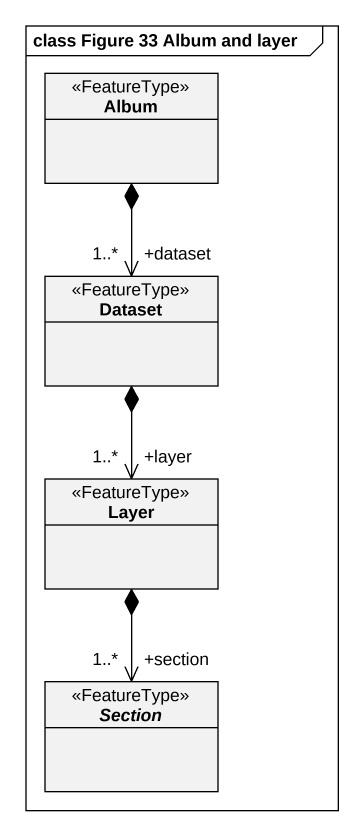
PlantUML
@startuml
mainframe class Figure 33 Album and layer
hide circle
hide empty members
class Album <<FeatureType>>
class Dataset <<FeatureType>>
class Layer <<FeatureType>>
abstract class Section <<FeatureType>>
Album *--> "+dataset\n1..*" Dataset
Dataset *--> "+layer\n1..*" Layer
Layer *--> "+section\n1..*" Section
@enduml
